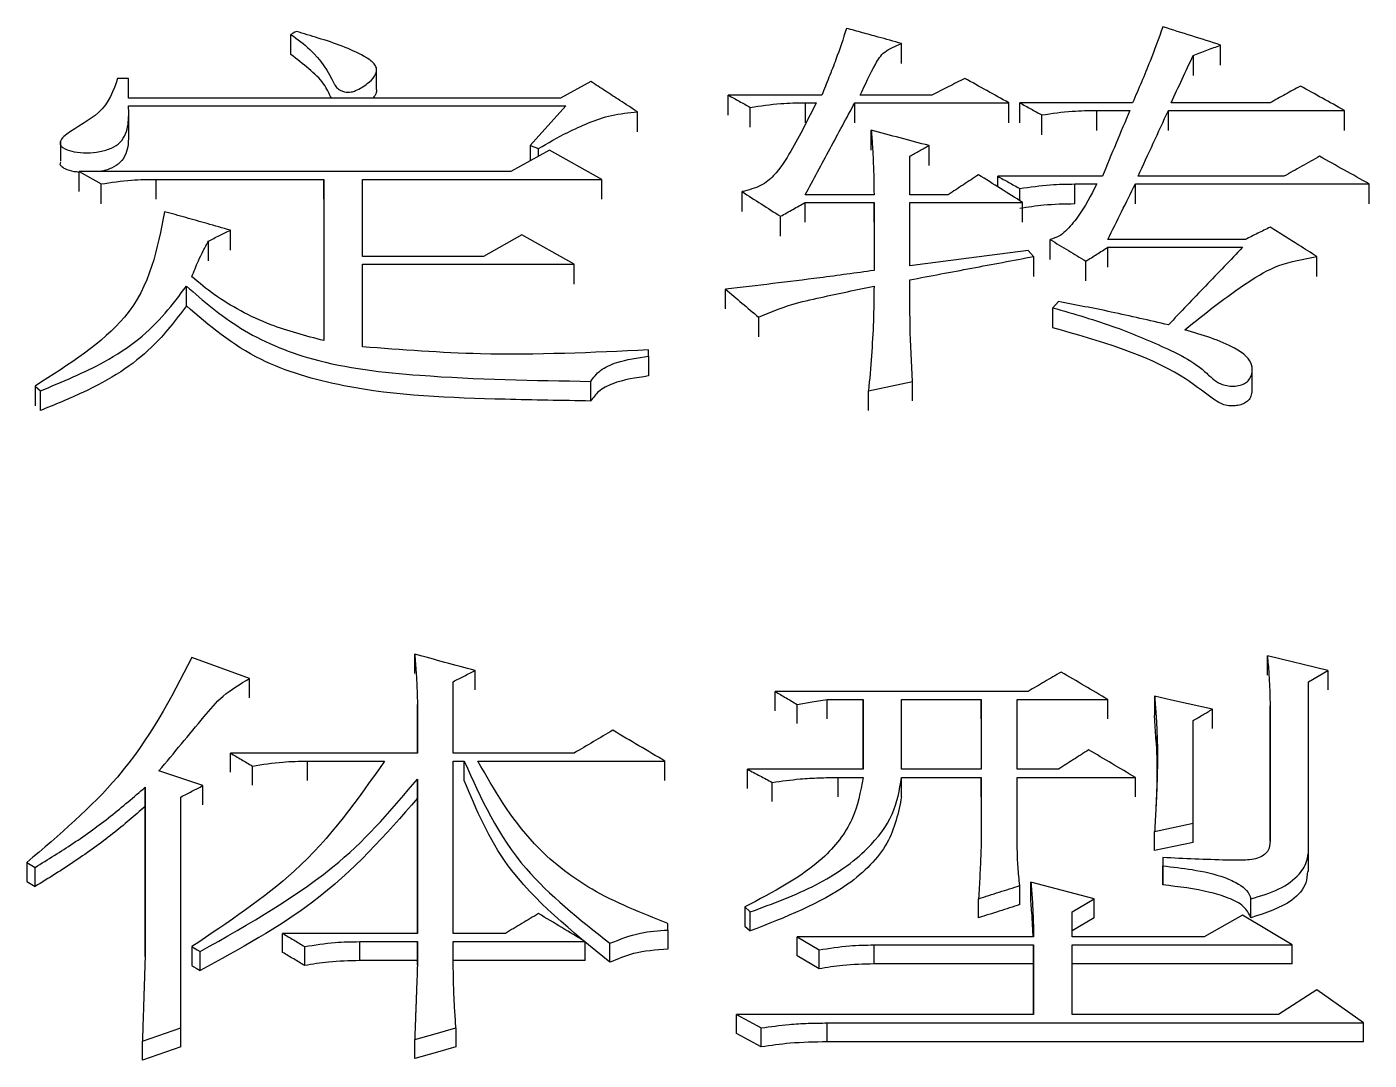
# Model space of a CAD drawing. Header units: millimetres. Extents: x 2016 to 4452, y 736 to 2459.
# Drawn here: x 2589.56 to 2594.84, y 2283.26 to 2287.32 of the extents above; entities that cross this region are included whole.
import ezdxf

# ---------------------------------------------------------------- set-up
doc = ezdxf.new("R2010")
doc.units = ezdxf.units.MM

msp = doc.modelspace()

# ---------------------------------------------------------------- linework, layer by layer
at = {"color": 7, "linetype": 'Continuous', "lineweight": 25}
for p, q in [((2592.997, 2287.178), (2592.997, 2287.2569)), ((2594.2517, 2287.1721), (2594.2517, 2287.2509)), ((2594.1435, 2287.2092), (2594.1435, 2287.1304)), ((2590.9326, 2287.0757), (2590.9326, 2287.1549)), ((2589.9572, 2287.1196), (2589.914, 2287.1196)), ((2589.9572, 2287.0418), (2589.9572, 2287.1196)), ((2591.7746, 2287.1076), (2591.6556, 2287.0417)), ((2591.6556, 2287.0417), (2589.9572, 2287.0418)), ((2592.6832, 2287.0537), (2592.3154, 2287.0537)), ((2592.3154, 2286.9751), (2592.3154, 2287.0537)), ((2592.6183, 2287.0237), (2592.6616, 2287.0237)), ((2592.6183, 2287.0237), (2592.6183, 2286.9452)), ((2592.813, 2287.0237), (2593.4188, 2287.0237)), ((2593.1159, 2287.0537), (2592.8346, 2287.0537)), ((2593.4188, 2286.9452), (2593.4188, 2287.0237)), ((2593.9056, 2287.0237), (2593.4621, 2287.0237)), ((2594.4464, 2287.0237), (2594.057, 2287.0237)), ((2589.9572, 2287.0118), (2591.6772, 2287.0117)), ((2589.9584, 2286.9067), (2589.9584, 2286.9857)), ((2591.6772, 2287.0117), (2591.5366, 2286.8554)), ((2591.9585, 2286.9092), (2591.9585, 2286.9877)), ((2592.402, 2286.9272), (2592.402, 2287.0057)), ((2593.5486, 2286.8972), (2593.5486, 2286.9757)), ((2593.7649, 2286.9937), (2593.8947, 2286.9937)), ((2593.7649, 2286.9152), (2593.7649, 2286.9937)), ((2594.0462, 2286.9937), (2594.7385, 2286.9937)), ((2594.7385, 2286.9152), (2594.7385, 2286.9937)), ((2592.8779, 2286.8372), (2592.8779, 2286.9156)), ((2589.6895, 2286.8742), (2589.6895, 2286.7954)), ((2591.6123, 2286.8373), (2591.4609, 2286.7528)), ((2591.5366, 2286.8554), (2591.569, 2286.8433)), ((2591.5366, 2286.8554), (2591.5366, 2286.7951)), ((2591.569, 2286.8132), (2591.569, 2286.8433)), ((2591.8178, 2286.7226), (2591.6123, 2286.8373)), ((2593.0294, 2286.662), (2593.0294, 2286.8132)), ((2593.1051, 2286.777), (2593.1051, 2286.8554)), ((2589.7625, 2286.7528), (2589.8491, 2286.7045)), ((2591.4609, 2286.7528), (2589.7625, 2286.7528)), ((2589.7625, 2286.6746), (2589.7625, 2286.7528)), ((2589.8491, 2286.6263), (2589.8491, 2286.7045)), ((2590.0654, 2286.7226), (2590.7253, 2286.7226)), ((2590.0654, 2286.644), (2590.0654, 2286.7226)), ((2590.7253, 2286.7226), (2590.7253, 2286.0884)), ((2590.7253, 2286.6444), (2590.7253, 2286.7226)), ((2590.8767, 2286.7226), (2591.8178, 2286.7226)), ((2590.8767, 2286.419), (2590.8767, 2286.7226)), ((2591.8178, 2286.6444), (2591.8178, 2286.7226)), ((2593.7866, 2286.7347), (2593.3755, 2286.7347)), ((2593.3755, 2286.6931), (2593.3755, 2286.7347)), ((2593.6784, 2286.7044), (2593.7649, 2286.7044)), ((2593.6784, 2286.6262), (2593.6784, 2286.7044)), ((2593.9164, 2286.7044), (2594.8359, 2286.7044)), ((2593.9164, 2286.6262), (2593.9164, 2286.7044)), ((2594.5005, 2286.7346), (2593.9272, 2286.7346)), ((2594.8359, 2286.6262), (2594.8359, 2286.7044)), ((2592.3695, 2286.596), (2592.3695, 2286.6742)), ((2592.8887, 2286.662), (2592.6183, 2286.662)), ((2593.1808, 2286.662), (2593.0294, 2286.662)), ((2593.4621, 2286.6386), (2593.4621, 2286.6863)), ((2592.6183, 2286.6317), (2592.8887, 2286.6317)), ((2592.6183, 2286.5537), (2592.6183, 2286.6317)), ((2592.8887, 2286.6317), (2592.8887, 2286.3641)), ((2592.8887, 2286.5537), (2592.8887, 2286.6317)), ((2593.0294, 2286.6317), (2593.4729, 2286.6317)), ((2593.0294, 2286.3824), (2593.0294, 2286.6317)), ((2593.4729, 2286.5536), (2593.4729, 2286.6317)), ((2592.5209, 2286.4991), (2592.521, 2286.5772)), ((2590.3575, 2286.4445), (2590.3575, 2286.5225)), ((2591.5041, 2286.5042), (2591.3527, 2286.419)), ((2591.7097, 2286.3885), (2591.5041, 2286.5042)), ((2590.2709, 2286.402), (2590.271, 2286.4799)), ((2593.5161, 2286.419), (2593.4945, 2286.4433)), ((2593.581, 2286.4077), (2593.581, 2286.486)), ((2594.3491, 2286.4859), (2593.8082, 2286.486)), ((2593.8082, 2286.4555), (2594.3383, 2286.4555)), ((2591.3527, 2286.419), (2590.8767, 2286.419)), ((2590.8767, 2286.3885), (2591.7097, 2286.3885)), ((2590.8767, 2286.0638), (2590.8767, 2286.3885)), ((2591.7097, 2286.3107), (2591.7097, 2286.3885)), ((2593.5161, 2286.419), (2593.5161, 2286.3411)), ((2593.7217, 2286.3228), (2593.7217, 2286.4007)), ((2594.6304, 2286.3411), (2594.6304, 2286.4189)), ((2590.1845, 2286.2249), (2590.1845, 2286.303)), ((2592.3046, 2286.213), (2592.3046, 2286.2907)), ((2593.6135, 2286.2417), (2593.5919, 2286.2172)), ((2592.4342, 2286.1806), (2592.4342, 2286.103)), ((2592.0017, 2286.0268), (2592.0017, 2286.0514)), ((2592.0017, 2286.0268), (2592.0017, 2285.9491)), ((2594.3759, 2285.8927), (2594.3759, 2285.9705)), ((2589.5894, 2285.9097), (2589.5894, 2285.8321)), ((2589.5894, 2285.9097), (2589.6111, 2285.8911)), ((2591.7746, 2285.8509), (2591.7746, 2285.9281)), ((2593.0402, 2285.8508), (2593.0402, 2285.9281)), ((2589.6111, 2285.8139), (2589.6111, 2285.8911)), ((2592.8671, 2285.8138), (2592.8671, 2285.8911)), ((2591.0823, 2284.7785), (2591.0823, 2284.8545)), ((2590.4332, 2284.7594), (2590.2061, 2284.8419)), ((2594.6736, 2284.7911), (2594.4356, 2284.8482)), ((2594.4356, 2284.7721), (2594.4356, 2284.8482)), ((2590.4332, 2284.6834), (2590.4332, 2284.7594)), ((2591.3202, 2284.7151), (2591.3202, 2284.7911)), ((2594.5979, 2284.7466), (2594.6736, 2284.7911)), ((2594.6736, 2284.7911), (2594.6736, 2284.7151)), ((2591.2337, 2284.4661), (2591.2337, 2284.7467)), ((2594.5979, 2284.1064), (2594.5979, 2284.7466)), ((2591.0931, 2284.6576), (2591.0931, 2284.4661)), ((2591.0931, 2284.5817), (2591.0931, 2284.6576)), ((2592.5859, 2284.5817), (2592.5859, 2284.6576)), ((2592.7049, 2284.6767), (2592.8455, 2284.6767)), ((2592.7049, 2284.6008), (2592.7049, 2284.6767)), ((2592.8455, 2284.6767), (2592.8455, 2284.4021)), ((2592.8455, 2284.6008), (2592.8455, 2284.6767)), ((2592.9969, 2284.6767), (2593.3106, 2284.6767)), ((2592.9969, 2284.4021), (2592.9969, 2284.6767)), ((2593.3106, 2284.6767), (2593.3106, 2284.4021)), ((2593.3106, 2284.6008), (2593.3106, 2284.6767)), ((2593.4513, 2284.6767), (2593.8082, 2284.6767)), ((2593.4513, 2284.4021), (2593.4513, 2284.6767)), ((2593.8082, 2284.6008), (2593.8082, 2284.6767)), ((2593.9921, 2284.6894), (2593.9921, 2284.6134)), ((2594.4464, 2284.6512), (2594.4465, 2284.1193)), ((2594.4464, 2284.5753), (2594.4464, 2284.6512)), ((2592.8455, 2284.4021), (2592.8455, 2284.6007)), ((2593.9979, 2284.5091), (2593.9921, 2284.6134)), ((2594.2193, 2284.5626), (2594.2193, 2284.6385)), ((2591.0931, 2284.4661), (2591.0931, 2284.5816)), ((2594.4464, 2284.1193), (2594.4464, 2284.5752)), ((2591.0931, 2284.4661), (2590.3575, 2284.4661)), ((2590.6604, 2284.4341), (2590.9632, 2284.4341)), ((2590.6604, 2284.3585), (2590.6604, 2284.4341)), ((2591.7097, 2284.4661), (2591.2337, 2284.4661)), ((2591.2337, 2284.4341), (2591.277, 2284.4341)), ((2591.2337, 2283.7568), (2591.2337, 2284.4341)), ((2591.277, 2284.3585), (2591.277, 2284.4341)), ((2591.3311, 2284.4341), (2592.0666, 2284.4341)), ((2592.0666, 2284.3585), (2592.0666, 2284.4341)), ((2590.2493, 2284.338), (2590.0763, 2284.3957)), ((2590.444, 2284.3393), (2590.444, 2284.4149)), ((2592.8455, 2284.4021), (2592.3912, 2284.4021)), ((2592.3912, 2284.3265), (2592.3912, 2284.4021)), ((2593.3106, 2284.4021), (2592.9969, 2284.4021)), ((2593.6135, 2284.4021), (2593.4513, 2284.4021)), ((2590.0222, 2284.3316), (2590.0222, 2283.6658)), ((2590.0222, 2284.2561), (2590.0222, 2284.3316)), ((2590.2493, 2284.2625), (2590.2493, 2284.338)), ((2591.0931, 2284.3637), (2591.0931, 2283.7568)), ((2591.0931, 2284.2882), (2591.0931, 2284.3637)), ((2592.4885, 2284.2753), (2592.4885, 2284.3508)), ((2592.7481, 2284.3701), (2592.8455, 2284.3701)), ((2592.7481, 2284.2945), (2592.7481, 2284.3701)), ((2592.9969, 2284.3701), (2593.3106, 2284.3701)), ((2592.9969, 2284.2945), (2592.9969, 2284.3701)), ((2593.3106, 2284.3701), (2593.3106, 2284.158)), ((2593.3106, 2284.2945), (2593.3106, 2284.3701)), ((2593.4513, 2284.37), (2593.9164, 2284.37)), ((2593.4513, 2284.158), (2593.4513, 2284.37)), ((2593.9164, 2284.2945), (2593.9164, 2284.37)), ((2590.1628, 2283.3849), (2590.1628, 2284.2931)), ((2591.0931, 2283.7568), (2591.0931, 2284.2881)), ((2590.0222, 2283.6657), (2590.0222, 2284.2561)), ((2593.9921, 2284.158), (2594.1436, 2284.1902)), ((2594.1436, 2284.1148), (2594.1436, 2284.1902)), ((2593.9921, 2284.0827), (2593.9921, 2284.158)), ((2594.1436, 2284.1148), (2593.9921, 2284.0827)), ((2594.5973, 2284), (2594.5973, 2284.0752)), ((2589.557, 2284.0355), (2589.5895, 2284.0161)), ((2589.557, 2284.0355), (2589.557, 2283.9603)), ((2589.5895, 2283.941), (2589.5895, 2284.0161)), ((2594.0246, 2284.0548), (2594.0246, 2284.0225)), ((2594.0246, 2284.0548), (2594.0246, 2283.9796)), ((2594.0246, 2283.9474), (2594.0246, 2284.0225)), ((2589.557, 2283.9603), (2589.5895, 2283.941)), ((2593.7541, 2283.8931), (2593.5053, 2283.9578)), ((2593.5053, 2283.8828), (2593.5053, 2283.9578)), ((2593.4621, 2283.8699), (2593.4621, 2283.9449)), ((2592.3803, 2283.8607), (2592.402, 2283.8412)), ((2592.3803, 2283.8607), (2592.3803, 2283.7858)), ((2593.2998, 2283.8181), (2593.2998, 2283.8931)), ((2593.6676, 2283.8412), (2593.7541, 2283.8931)), ((2593.7541, 2283.8181), (2593.7541, 2283.8931)), ((2594.3707, 2283.8181), (2594.3707, 2283.8931)), ((2593.6676, 2283.7438), (2593.6676, 2283.8412)), ((2593.7541, 2283.8181), (2593.6676, 2283.7663)), ((2594.3383, 2283.8282), (2594.1868, 2283.7438)), ((2594.533, 2283.7113), (2594.3383, 2283.8282)), ((2591.0931, 2283.7568), (2590.563, 2283.7568)), ((2590.563, 2283.6821), (2590.563, 2283.7568)), ((2591.4392, 2283.7568), (2591.2337, 2283.7568)), ((2592.0775, 2283.7698), (2592.0775, 2283.7958)), ((2592.0775, 2283.7698), (2592.0775, 2283.695)), ((2590.206, 2283.7049), (2590.206, 2283.6302)), ((2590.6496, 2283.6301), (2590.6496, 2283.7048)), ((2590.8659, 2283.7243), (2591.0931, 2283.7243)), ((2590.8659, 2283.6496), (2590.8659, 2283.7243)), ((2591.0931, 2283.7243), (2591.0931, 2283.6332)), ((2591.0931, 2283.6496), (2591.0931, 2283.7243)), ((2591.2337, 2283.7243), (2591.7529, 2283.7243)), ((2591.2337, 2283.6527), (2591.2337, 2283.7243)), ((2591.7529, 2283.6496), (2591.7529, 2283.7243)), ((2591.8503, 2283.6431), (2591.8503, 2283.7178)), ((2592.5859, 2283.7438), (2592.6724, 2283.6918)), ((2593.5162, 2283.7438), (2592.5859, 2283.7438)), ((2592.8888, 2283.7113), (2593.5162, 2283.7113)), ((2592.8888, 2283.6366), (2592.8888, 2283.7113)), ((2593.5162, 2283.7113), (2593.5162, 2283.4372)), ((2593.5162, 2283.6366), (2593.5162, 2283.7113)), ((2594.1868, 2283.7438), (2593.6676, 2283.7438)), ((2593.6676, 2283.7113), (2594.533, 2283.7113)), ((2593.6676, 2283.4372), (2593.6676, 2283.7113)), ((2594.533, 2283.6365), (2594.533, 2283.7113)), ((2590.2384, 2283.6106), (2590.2384, 2283.6853)), ((2591.0931, 2283.6496), (2590.8659, 2283.6496)), ((2591.0931, 2283.6331), (2591.0931, 2283.6496)), ((2591.7529, 2283.6496), (2591.2337, 2283.6496)), ((2592.6724, 2283.6171), (2592.5859, 2283.669)), ((2592.6724, 2283.6171), (2592.6724, 2283.6918)), ((2593.5162, 2283.6366), (2592.8888, 2283.6366)), ((2593.5162, 2283.4372), (2593.5162, 2283.6366)), ((2594.533, 2283.6365), (2593.6676, 2283.6366)), ((2594.6304, 2283.5353), (2594.4789, 2283.4372)), ((2594.8142, 2283.4045), (2594.6304, 2283.5353)), ((2592.3479, 2283.4372), (2592.4453, 2283.3848)), ((2593.5162, 2283.4372), (2592.3479, 2283.4372)), ((2594.4789, 2283.4372), (2593.6676, 2283.4372)), ((2590.0114, 2283.3324), (2590.1628, 2283.3849)), ((2590.1628, 2283.3106), (2590.1628, 2283.3849)), ((2591.2445, 2283.3848), (2591.2445, 2283.3105)), ((2592.4453, 2283.3105), (2592.4453, 2283.3848)), ((2592.7049, 2283.3302), (2592.7049, 2283.4045)), ((2592.7049, 2283.4045), (2594.8142, 2283.4045)), ((2594.8142, 2283.3301), (2594.8142, 2283.4045)), ((2590.0114, 2283.2582), (2590.0114, 2283.3324)), ((2591.0823, 2283.2647), (2591.0823, 2283.339)), ((2592.4453, 2283.3105), (2592.3479, 2283.3629)), ((2594.8142, 2283.3301), (2592.7049, 2283.3302)), ((2590.1628, 2283.3106), (2590.0114, 2283.2582))]:
    msp.add_line(p, q, dxfattribs=at)
at = {"color": 7, "linetype": 'Continuous', "lineweight": 25, "flags": 128}
for points in [[(2590.6171, 2287.3046), (2590.6106, 2287.301), (2590.6041, 2287.2975), (2590.5955, 2287.2927)], [(2590.5955, 2287.2133), (2590.5955, 2287.2411), (2590.5955, 2287.2669), (2590.5955, 2287.2927)], [(2592.813, 2286.9452), (2592.813, 2286.9647), (2592.813, 2286.9847), (2592.813, 2287.0237)], [(2593.4621, 2286.9452), (2593.4621, 2286.9646), (2593.4621, 2286.9846), (2593.4621, 2287.0237)], [(2594.0462, 2286.9152), (2594.0462, 2286.9347), (2594.0462, 2286.9546), (2594.0462, 2286.9937)], [(2593.4945, 2286.4433), (2593.2619, 2286.4129), (2593.0294, 2286.3824)], [(2593.8082, 2286.3776), (2593.8082, 2286.397), (2593.8082, 2286.4168), (2593.8082, 2286.4555)], [(2593.5919, 2286.1396), (2593.5919, 2286.1587), (2593.5919, 2286.1782), (2593.5919, 2286.1977), (2593.5919, 2286.2172)], [(2592.8671, 2285.8911), (2592.9536, 2285.9096), (2593.0402, 2285.9281)], [(2593.4945, 2284.7085), (2592.9969, 2284.7085), (2592.4993, 2284.7085)], [(2592.4993, 2284.6326), (2592.4993, 2284.6515), (2592.4993, 2284.6705), (2592.4993, 2284.7085)], [(2592.5859, 2284.6576), (2592.6454, 2284.6671), (2592.7049, 2284.6767)], [(2594.2193, 2284.6385), (2594.1247, 2284.6597), (2594.0584, 2284.6745), (2593.9921, 2284.6894)], [(2590.3575, 2284.3905), (2590.3575, 2284.4094), (2590.3575, 2284.4283), (2590.3575, 2284.4661)], [(2592.402, 2283.7663), (2592.402, 2283.7941), (2592.402, 2283.8177), (2592.402, 2283.8412)], [(2592.3803, 2283.7858), (2592.3912, 2283.7761), (2592.402, 2283.7663)], [(2590.206, 2283.7049), (2590.2142, 2283.6999), (2590.2263, 2283.6926), (2590.2384, 2283.6853)], [(2592.5859, 2283.669), (2592.5859, 2283.6877), (2592.5859, 2283.7064), (2592.5859, 2283.7438)], [(2590.206, 2283.6301), (2590.2142, 2283.6252), (2590.2225, 2283.6203), (2590.2384, 2283.6106)], [(2592.3479, 2283.3629), (2592.3479, 2283.3814), (2592.3479, 2283.4), (2592.3479, 2283.4372)], [(2591.0823, 2283.339), (2591.1634, 2283.3619), (2591.2445, 2283.3848)], [(2591.2445, 2283.3105), (2591.1634, 2283.2876), (2591.0823, 2283.2647)]]:
    msp.add_lwpolyline(points, dxfattribs=at)
at = {"color": 7, "linetype": 'Continuous', "lineweight": 25}
for points, knots in [([(2590.5955, 2287.2927), (2590.6214, 2287.2735), (2590.6985, 2287.2164), (2590.7453, 2287.1413), (2590.7734, 2287.0837), (2590.7889, 2287.0728), (2590.8051, 2287.0667), (2590.8196, 2287.0646), (2590.835, 2287.066), (2590.8635, 2287.0761), (2590.8949, 2287.0973), (2590.9241, 2287.1236), (2590.9338, 2287.1471), (2590.9317, 2287.1657), (2590.916, 2287.1863), (2590.8467, 2287.2308), (2590.7387, 2287.2679), (2590.6457, 2287.296), (2590.6171, 2287.3046)], [0, 0, 0, 0, 0.115812, 0.344661, 0.368828, 0.393191, 0.409898, 0.422378, 0.434924, 0.453159, 0.514674, 0.56658, 0.599651, 0.625811, 0.651928, 0.703899, 0.908913, 1, 1, 1, 1]), ([(2592.7806, 2287.3165), (2592.7671, 2287.2756), (2592.7459, 2287.2113), (2592.7118, 2287.1238), (2592.6927, 2287.0771), (2592.6832, 2287.0537)], [0, 0, 0, 0, 0.465077, 0.732515, 1, 1, 1, 1]), ([(2592.9969, 2287.2569), (2592.9663, 2287.2654), (2592.9149, 2287.2795), (2592.8427, 2287.2994), (2592.8013, 2287.3108), (2592.7806, 2287.3165)], [0, 0, 0, 0, 0.425233, 0.712616, 1, 1, 1, 1]), ([(2594.0245, 2287.3224), (2594.0082, 2287.2773), (2593.982, 2287.2048), (2593.9407, 2287.1054), (2593.9173, 2287.051), (2593.9056, 2287.0237)], [0, 0, 0, 0, 0.452168, 0.726066, 1, 1, 1, 1]), ([(2594.2517, 2287.2509), (2594.2139, 2287.2629), (2594.1381, 2287.2867), (2594.0624, 2287.3105), (2594.0245, 2287.3224)], [0, 0, 0, 0, 0.499999, 1, 1, 1, 1]), ([(2592.8346, 2287.0537), (2592.8534, 2287.0948), (2592.8796, 2287.1521), (2592.9245, 2287.2272), (2592.9726, 2287.2469), (2592.9969, 2287.2569)], [0, 0, 0, 0, 0.554938, 0.774738, 1, 1, 1, 1]), ([(2594.1435, 2287.2092), (2594.1616, 2287.2162), (2594.1976, 2287.2301), (2594.2337, 2287.244), (2594.2517, 2287.2509)], [0, 0, 0, 0, 0.499998, 1, 1, 1, 1]), ([(2590.7546, 2287.0417), (2590.7457, 2287.0609), (2590.7265, 2287.1024), (2590.6668, 2287.1587), (2590.6194, 2287.195), (2590.5955, 2287.2133)], [0, 0, 0, 0, 0.2983398, 0.6458944, 1, 1, 1, 1]), ([(2594.057, 2287.0237), (2594.0714, 2287.0547), (2594.1003, 2287.1166), (2594.1291, 2287.1783), (2594.1435, 2287.2092)], [0, 0, 0, 0, 0.499999, 1, 1, 1, 1]), ([(2589.914, 2287.1196), (2589.8975, 2287.0718), (2589.8678, 2286.9852), (2589.7432, 2286.9249), (2589.6918, 2286.8824), (2589.6848, 2286.8633), (2589.6944, 2286.8499), (2589.7127, 2286.8392), (2589.7458, 2286.8292), (2589.7936, 2286.8255), (2589.8444, 2286.8307), (2589.8912, 2286.8437), (2589.9413, 2286.8781), (2589.9587, 2286.939), (2589.9577, 2286.9875), (2589.9572, 2287.0118)], [0, 0, 0, 0, 0.230315, 0.416653, 0.453363, 0.487574, 0.504133, 0.522235, 0.561764, 0.612067, 0.663426, 0.714082, 0.762172, 0.881162, 1, 1, 1, 1]), ([(2590.9318, 2287.0753), (2590.9318, 2287.0705), (2590.9317, 2287.0587), (2590.9229, 2287.0481), (2590.9177, 2287.0417)], [0, 0, 0, 0, 0.402467, 1, 1, 1, 1]), ([(2591.9585, 2286.9877), (2591.9354, 2287.0028), (2591.8932, 2287.0303), (2591.8319, 2287.0703), (2591.7937, 2287.0952), (2591.7746, 2287.1076)], [0, 0, 0, 0, 0.375947, 0.687973, 1, 1, 1, 1]), ([(2593.2457, 2287.1196), (2593.2241, 2287.1086), (2593.1808, 2287.0867), (2593.1375, 2287.0647), (2593.1159, 2287.0537)], [0, 0, 0, 0, 0.4999982, 1, 1, 1, 1]), ([(2593.4188, 2287.0237), (2593.3899, 2287.0397), (2593.3322, 2287.0717), (2593.2746, 2287.1036), (2593.2457, 2287.1196)], [0, 0, 0, 0, 0.5, 1, 1, 1, 1]), ([(2594.5654, 2287.0896), (2594.5456, 2287.0786), (2594.5059, 2287.0567), (2594.4663, 2287.0347), (2594.4464, 2287.0237)], [0, 0, 0, 0, 0.499998, 1, 1, 1, 1]), ([(2594.7385, 2286.9937), (2594.7096, 2287.0097), (2594.652, 2287.0417), (2594.5943, 2287.0737), (2594.5654, 2287.0896)], [0, 0, 0, 0, 0.5, 1, 1, 1, 1]), ([(2592.3154, 2287.0537), (2592.3298, 2287.0457), (2592.3587, 2287.0297), (2592.3875, 2287.0137), (2592.402, 2287.0057)], [0, 0, 0, 0, 0.5, 1, 1, 1, 1]), ([(2592.6616, 2287.0237), (2592.6296, 2286.96), (2592.5809, 2286.8629), (2592.5128, 2286.7524), (2592.447, 2286.6941), (2592.3956, 2286.6809), (2592.3695, 2286.6742)], [0, 0, 0, 0, 0.493627, 0.751972, 0.874128, 1, 1, 1, 1]), ([(2592.402, 2287.0057), (2592.4417, 2287.0117), (2592.5129, 2287.0224), (2592.586, 2287.0233), (2592.6183, 2287.0237)], [0, 0, 0, 0, 0.558835, 1, 1, 1, 1]), ([(2592.6183, 2286.662), (2592.6508, 2286.7225), (2592.7157, 2286.8436), (2592.7806, 2286.9637), (2592.813, 2287.0237)], [0, 0, 0, 0, 0.5, 1, 1, 1, 1]), ([(2593.4621, 2287.0237), (2593.4765, 2287.0157), (2593.5053, 2286.9997), (2593.5342, 2286.9837), (2593.5486, 2286.9757)], [0, 0, 0, 0, 0.5, 1, 1, 1, 1]), ([(2591.569, 2286.8433), (2591.6066, 2286.8654), (2591.6687, 2286.9018), (2591.7653, 2286.9451), (2591.8549, 2286.9781), (2591.9238, 2286.9845), (2591.9584, 2286.9877)], [0, 0, 0, 0, 0.3348362, 0.5537451, 0.7753729, 1, 1, 1, 1]), ([(2593.5486, 2286.9757), (2593.5883, 2286.9817), (2593.6595, 2286.9924), (2593.7327, 2286.9933), (2593.7649, 2286.9937)], [0, 0, 0, 0, 0.558835, 1, 1, 1, 1]), ([(2593.8947, 2286.9937), (2593.8767, 2286.9506), (2593.8407, 2286.8645), (2593.8046, 2286.7779), (2593.7866, 2286.7347)], [0, 0, 0, 0, 0.5, 1, 1, 1, 1]), ([(2593.9272, 2286.7346), (2593.947, 2286.7779), (2593.9867, 2286.8645), (2594.0264, 2286.9506), (2594.0462, 2286.9937)], [0, 0, 0, 0, 0.5, 1, 1, 1, 1]), ([(2592.8779, 2286.9156), (2592.8795, 2286.8941), (2592.8827, 2286.8512), (2592.8871, 2286.7668), (2592.8881, 2286.7036), (2592.8887, 2286.662)], [0, 0, 0, 0, 0.254777, 0.5095604, 1, 1, 1, 1]), ([(2593.1051, 2286.8554), (2593.0672, 2286.8654), (2592.9915, 2286.8855), (2592.9158, 2286.9056), (2592.8779, 2286.9156)], [0, 0, 0, 0, 0.499999, 1, 1, 1, 1]), ([(2589.9564, 2286.9062), (2589.9565, 2286.8908), (2589.9569, 2286.8511), (2589.9413, 2286.7989), (2589.8911, 2286.7654), (2589.8593, 2286.7547), (2589.8409, 2286.753), (2589.8393, 2286.7528)], [0, 0, 0, 0, 0.25392, 0.65271, 0.81396, 0.983894, 1, 1, 1, 1]), ([(2593.0294, 2286.8132), (2593.042, 2286.8202), (2593.0672, 2286.8343), (2593.0925, 2286.8483), (2593.1051, 2286.8554)], [0, 0, 0, 0, 0.5000006, 1, 1, 1, 1]), ([(2594.6411, 2286.8132), (2594.6177, 2286.8001), (2594.5708, 2286.7739), (2594.524, 2286.7477), (2594.5005, 2286.7346)], [0, 0, 0, 0, 0.499999, 1, 1, 1, 1]), ([(2594.8359, 2286.7044), (2594.8034, 2286.7225), (2594.7385, 2286.7588), (2594.6736, 2286.795), (2594.6411, 2286.8132)], [0, 0, 0, 0, 0.5, 1, 1, 1, 1]), ([(2589.7625, 2286.7509), (2589.756, 2286.7513), (2589.7362, 2286.7524), (2589.7126, 2286.7606), (2589.6947, 2286.7711), (2589.6863, 2286.7812), (2589.6894, 2286.7881), (2589.691, 2286.7917)], [0, 0, 0, 0, 0.176499, 0.533205, 0.696493, 0.845795, 1, 1, 1, 1]), ([(2589.8491, 2286.7045), (2589.8888, 2286.7105), (2589.96, 2286.7212), (2590.0331, 2286.7222), (2590.0654, 2286.7226)], [0, 0, 0, 0, 0.5588348, 1, 1, 1, 1]), ([(2593.2998, 2286.7407), (2593.28, 2286.7276), (2593.2403, 2286.7014), (2593.2006, 2286.6752), (2593.1808, 2286.662)], [0, 0, 0, 0, 0.499998, 1, 1, 1, 1]), ([(2593.4729, 2286.6317), (2593.444, 2286.6499), (2593.3863, 2286.6863), (2593.3286, 2286.7226), (2593.2998, 2286.7407)], [0, 0, 0, 0, 0.5, 1, 1, 1, 1]), ([(2593.3755, 2286.7347), (2593.3899, 2286.7266), (2593.4188, 2286.7105), (2593.4476, 2286.6943), (2593.4621, 2286.6863)], [0, 0, 0, 0, 0.5, 1, 1, 1, 1]), ([(2593.4621, 2286.6863), (2593.5018, 2286.6923), (2593.573, 2286.703), (2593.6461, 2286.704), (2593.6784, 2286.7044)], [0, 0, 0, 0, 0.558835, 1, 1, 1, 1]), ([(2593.7649, 2286.7044), (2593.7421, 2286.66), (2593.7091, 2286.5958), (2593.6534, 2286.5289), (2593.6179, 2286.4976), (2593.5934, 2286.4899), (2593.581, 2286.486)], [0, 0, 0, 0, 0.554179, 0.800397, 0.899211, 1, 1, 1, 1]), ([(2593.8082, 2286.486), (2593.8262, 2286.5224), (2593.8623, 2286.5954), (2593.8984, 2286.6681), (2593.9164, 2286.7044)], [0, 0, 0, 0, 0.5000003, 1, 1, 1, 1]), ([(2592.3695, 2286.6742), (2592.3947, 2286.658), (2592.4452, 2286.6257), (2592.4957, 2286.5933), (2592.521, 2286.5772)], [0, 0, 0, 0, 0.5, 1, 1, 1, 1]), ([(2592.521, 2286.5772), (2592.5372, 2286.5863), (2592.5696, 2286.6045), (2592.6021, 2286.6227), (2592.6183, 2286.6317)], [0, 0, 0, 0, 0.500002, 1, 1, 1, 1]), ([(2593.6784, 2286.6258), (2593.6373, 2286.6251), (2593.5641, 2286.6238), (2593.4932, 2286.6126), (2593.4621, 2286.6077)], [0, 0, 0, 0, 0.561085, 1, 1, 1, 1]), ([(2590.0978, 2286.5954), (2590.0708, 2286.4495), (2590.0217, 2286.1853), (2589.7232, 2285.9949), (2589.5894, 2285.9097)], [0, 0, 0, 0, 0.5518947, 1, 1, 1, 1]), ([(2590.3575, 2286.5225), (2590.3268, 2286.5311), (2590.2682, 2286.5476), (2590.1817, 2286.5719), (2590.1258, 2286.5876), (2590.0978, 2286.5954)], [0, 0, 0, 0, 0.354383, 0.677192, 1, 1, 1, 1]), ([(2590.271, 2286.4799), (2590.2854, 2286.487), (2590.3142, 2286.5012), (2590.3431, 2286.5154), (2590.3575, 2286.5225)], [0, 0, 0, 0, 0.499998, 1, 1, 1, 1]), ([(2594.4464, 2286.5346), (2594.4302, 2286.5265), (2594.3978, 2286.5103), (2594.3653, 2286.4941), (2594.3491, 2286.4859)], [0, 0, 0, 0, 0.5, 1, 1, 1, 1]), ([(2594.6304, 2286.4189), (2594.6067, 2286.4338), (2594.5642, 2286.4606), (2594.5029, 2286.4991), (2594.4653, 2286.5228), (2594.4464, 2286.5346)], [0, 0, 0, 0, 0.386049, 0.693024, 1, 1, 1, 1]), ([(2590.206, 2286.3397), (2590.2141, 2286.3607), (2590.2272, 2286.3949), (2590.2507, 2286.4413), (2590.2642, 2286.4671), (2590.271, 2286.4799)], [0, 0, 0, 0, 0.443144, 0.721519, 1, 1, 1, 1]), ([(2593.581, 2286.486), (2593.5931, 2286.4787), (2593.6172, 2286.4641), (2593.6641, 2286.4356), (2593.6989, 2286.4145), (2593.7217, 2286.4007)], [0, 0, 0, 0, 0.257094, 0.514188, 1, 1, 1, 1]), ([(2593.7217, 2286.4007), (2593.7361, 2286.4098), (2593.7649, 2286.4281), (2593.7938, 2286.4464), (2593.8082, 2286.4555)], [0, 0, 0, 0, 0.500001, 1, 1, 1, 1]), ([(2594.3383, 2286.4555), (2594.2896, 2286.4047), (2594.1922, 2286.3031), (2594.0949, 2286.2009), (2594.0462, 2286.1498)], [0, 0, 0, 0, 0.5, 1, 1, 1, 1]), ([(2593.0294, 2286.3274), (2593.1105, 2286.3427), (2593.2728, 2286.3732), (2593.435, 2286.4037), (2593.5161, 2286.419)], [0, 0, 0, 0, 0.5, 1, 1, 1, 1]), ([(2594.1111, 2286.1313), (2594.1912, 2286.1956), (2594.3031, 2286.2854), (2594.4755, 2286.3907), (2594.5783, 2286.4094), (2594.6303, 2286.4189)], [0, 0, 0, 0, 0.5534418, 0.7739919, 1, 1, 1, 1]), ([(2590.7253, 2286.0884), (2590.6537, 2286.107), (2590.5366, 2286.1374), (2590.3967, 2286.2039), (2590.2916, 2286.2671), (2590.2344, 2286.3156), (2590.206, 2286.3397)], [0, 0, 0, 0, 0.3463703, 0.567178, 0.7849776, 1, 1, 1, 1]), ([(2592.8887, 2286.3641), (2592.8176, 2286.3543), (2592.6851, 2286.3362), (2592.4902, 2286.3121), (2592.3665, 2286.2979), (2592.3046, 2286.2907)], [0, 0, 0, 0, 0.366425, 0.683185, 1, 1, 1, 1]), ([(2589.6111, 2285.8911), (2589.6974, 2285.9267), (2589.8386, 2285.985), (2590.0001, 2286.0915), (2590.1043, 2286.1942), (2590.1578, 2286.2669), (2590.1844, 2286.303)], [0, 0, 0, 0, 0.347372, 0.56793, 0.785018, 1, 1, 1, 1]), ([(2590.1845, 2286.303), (2590.2505, 2286.2452), (2590.3833, 2286.129), (2590.6986, 2285.9921), (2591.1825, 2285.9377), (2591.5507, 2285.9318), (2591.7746, 2285.9281)], [0, 0, 0, 0, 0.1896226, 0.3813011, 0.6238123, 1, 1, 1, 1]), ([(2592.3046, 2286.2907), (2592.3262, 2286.2724), (2592.3694, 2286.2357), (2592.4126, 2286.199), (2592.4342, 2286.1806)], [0, 0, 0, 0, 0.5, 1, 1, 1, 1]), ([(2592.4342, 2286.1806), (2592.477, 2286.1983), (2592.5542, 2286.2302), (2592.7108, 2286.2653), (2592.8192, 2286.2882), (2592.8887, 2286.3029)], [0, 0, 0, 0, 0.308167, 0.555958, 1, 1, 1, 1]), ([(2592.8887, 2286.3029), (2592.8883, 2286.2568), (2592.8873, 2286.1654), (2592.8789, 2286.028), (2592.8711, 2285.9367), (2592.8671, 2285.8911)], [0, 0, 0, 0, 0.337206, 0.668546, 1, 1, 1, 1]), ([(2593.0402, 2285.9281), (2593.0362, 2286.0011), (2593.0321, 2286.076), (2593.0306, 2286.1524), (2593.0305, 2286.1581), (2593.0304, 2286.1637), (2593.0303, 2286.1694), (2593.0302, 2286.1751), (2593.0302, 2286.1807), (2593.0301, 2286.1864), (2593.03, 2286.192), (2593.0299, 2286.1995), (2593.0299, 2286.2071), (2593.0298, 2286.2146), (2593.0297, 2286.2203), (2593.0297, 2286.2259), (2593.0297, 2286.2315), (2593.0296, 2286.2372), (2593.0296, 2286.2428), (2593.0296, 2286.2485), (2593.0295, 2286.256), (2593.0295, 2286.2635), (2593.0295, 2286.271), (2593.0295, 2286.2767), (2593.0294, 2286.2823), (2593.0294, 2286.288), (2593.0294, 2286.2936), (2593.0294, 2286.2992), (2593.0294, 2286.3049), (2593.0294, 2286.3105), (2593.0294, 2286.318), (2593.0294, 2286.3236), (2593.0294, 2286.3274)], [0, 0, 0, 0, 0.54643, 0.560604, 0.574777, 0.588951, 0.603124, 0.617298, 0.631471, 0.645645, 0.659818, 0.673992, 0.702339, 0.716512, 0.730686, 0.744859, 0.759033, 0.773206, 0.78738, 0.801553, 0.815726, 0.844073, 0.858247, 0.87242, 0.886594, 0.900767, 0.914941, 0.929114, 0.943288, 0.957461, 0.971635, 1, 1, 1, 1]), ([(2594.0462, 2286.1498), (2594.009, 2286.1585), (2593.9345, 2286.176), (2593.791, 2286.2081), (2593.6832, 2286.2285), (2593.6135, 2286.2417)], [0, 0, 0, 0, 0.260983, 0.521979, 1, 1, 1, 1]), ([(2590.1844, 2286.2249), (2590.1423, 2286.1691), (2590.0724, 2286.0766), (2589.9299, 2285.9626), (2589.7785, 2285.8819), (2589.6671, 2285.8364), (2589.6111, 2285.8135)], [0, 0, 0, 0, 0.332711, 0.551426, 0.774321, 1, 1, 1, 1]), ([(2591.7746, 2285.8505), (2591.6624, 2285.8526), (2591.3375, 2285.8587), (2590.8864, 2285.8746), (2590.4347, 2286.0086), (2590.2735, 2286.148), (2590.1845, 2286.2249)], [0, 0, 0, 0, 0.188584, 0.546058, 0.749485, 1, 1, 1, 1]), ([(2593.5919, 2286.2172), (2593.6758, 2286.1931), (2593.8337, 2286.1476), (2594.0144, 2286.07), (2594.1329, 2286.012), (2594.1875, 2285.9694), (2594.2174, 2285.9396), (2594.2462, 2285.9196), (2594.2758, 2285.9101), (2594.3029, 2285.9083), (2594.329, 2285.9121), (2594.3502, 2285.9211), (2594.3665, 2285.9362), (2594.3771, 2285.9603), (2594.3768, 2285.9927), (2594.3542, 2286.0294), (2594.2701, 2286.0832), (2594.1802, 2286.1104), (2594.1111, 2286.1313)], [0, 0, 0, 0, 0.197358, 0.371625, 0.468384, 0.517135, 0.556849, 0.588366, 0.607485, 0.626642, 0.645535, 0.663735, 0.679959, 0.706516, 0.74747, 0.788159, 0.837188, 1, 1, 1, 1]), ([(2594.3742, 2285.8924), (2594.3739, 2285.8847), (2594.3733, 2285.8711), (2594.3621, 2285.8537), (2594.3464, 2285.8414), (2594.3259, 2285.834), (2594.3021, 2285.8309), (2594.2767, 2285.8324), (2594.2479, 2285.8411), (2594.1899, 2285.8822), (2594.0181, 2286.0175), (2593.7753, 2286.0868), (2593.5919, 2286.1392)], [0, 0, 0, 0, 0.036286, 0.063911, 0.086825, 0.10978, 0.132692, 0.158074, 0.184397, 0.225607, 0.415046, 1, 1, 1, 1]), ([(2592.0017, 2286.0514), (2591.7812, 2286.0412), (2591.4052, 2286.0237), (2591.0313, 2286.052), (2590.8767, 2286.0638)], [0, 0, 0, 0, 0.586461, 1, 1, 1, 1]), ([(2591.7746, 2285.9281), (2591.7857, 2285.9432), (2591.8084, 2285.9738), (2591.8894, 2286.0111), (2591.9588, 2286.0208), (2592.0017, 2286.0268)], [0, 0, 0, 0, 0.268929, 0.548046, 1, 1, 1, 1]), ([(2592.0017, 2285.9491), (2591.9527, 2285.942), (2591.8796, 2285.9315), (2591.8032, 2285.8909), (2591.7839, 2285.8636), (2591.7746, 2285.8505)], [0, 0, 0, 0, 0.513331, 0.76592, 1, 1, 1, 1]), ([(2591.0823, 2284.8545), (2591.0843, 2284.8308), (2591.0882, 2284.7862), (2591.0914, 2284.7205), (2591.0925, 2284.6786), (2591.0931, 2284.6576)], [0, 0, 0, 0, 0.362394, 0.681159, 1, 1, 1, 1]), ([(2591.3202, 2284.7911), (2591.2806, 2284.8017), (2591.2013, 2284.8228), (2591.1219, 2284.844), (2591.0823, 2284.8545)], [0, 0, 0, 0, 0.5, 1, 1, 1, 1]), ([(2590.2061, 2284.8419), (2590.1226, 2284.6805), (2589.9723, 2284.39), (2589.6848, 2284.1446), (2589.557, 2284.0355)], [0, 0, 0, 0, 0.555605, 1, 1, 1, 1]), ([(2594.4356, 2284.8482), (2594.4377, 2284.8253), (2594.4417, 2284.7811), (2594.4449, 2284.7154), (2594.4459, 2284.6726), (2594.4464, 2284.6512)], [0, 0, 0, 0, 0.349385, 0.674644, 1, 1, 1, 1]), ([(2590.0763, 2284.3957), (2590.1355, 2284.4666), (2590.218, 2284.5654), (2590.3233, 2284.6941), (2590.3964, 2284.7376), (2590.4332, 2284.7594)], [0, 0, 0, 0, 0.5576511, 0.7774769, 1, 1, 1, 1]), ([(2591.2337, 2284.7467), (2591.2481, 2284.7541), (2591.277, 2284.7689), (2591.3058, 2284.7837), (2591.3202, 2284.7911)], [0, 0, 0, 0, 0.499999, 1, 1, 1, 1]), ([(2593.6243, 2284.7847), (2593.6027, 2284.772), (2593.5594, 2284.7466), (2593.5162, 2284.7212), (2593.4945, 2284.7085)], [0, 0, 0, 0, 0.499998, 1, 1, 1, 1]), ([(2593.8082, 2284.6767), (2593.7776, 2284.6947), (2593.7163, 2284.7308), (2593.655, 2284.7667), (2593.6243, 2284.7847)], [0, 0, 0, 0, 0.5, 1, 1, 1, 1]), ([(2592.4993, 2284.7085), (2592.5138, 2284.7), (2592.5426, 2284.683), (2592.5714, 2284.6661), (2592.5859, 2284.6576)], [0, 0, 0, 0, 0.4999987, 1, 1, 1, 1]), ([(2593.9921, 2284.6894), (2593.9923, 2284.6873), (2593.9926, 2284.6833), (2593.9931, 2284.6771), (2593.9935, 2284.671), (2593.994, 2284.6649), (2593.9945, 2284.6588), (2593.9949, 2284.6526), (2593.9954, 2284.6465), (2593.9958, 2284.6414), (2593.9962, 2284.6363), (2593.9965, 2284.6312), (2593.9971, 2284.623), (2593.9977, 2284.6148), (2593.9983, 2284.6046), (2593.999, 2284.5943), (2593.9997, 2284.582), (2594.001, 2284.5575), (2594.0031, 2284.5041), (2594.0035, 2284.4384), (2594.0023, 2284.3808), (2594.0015, 2284.3519), (2594.0008, 2284.3313), (2594.0002, 2284.3148), (2593.9994, 2284.2942), (2593.9986, 2284.2777), (2593.9977, 2284.2612), (2593.997, 2284.2488), (2593.9964, 2284.2364), (2593.9957, 2284.2241), (2593.9952, 2284.2137), (2593.9948, 2284.2055), (2593.9945, 2284.1993), (2593.9941, 2284.1931), (2593.9938, 2284.1869), (2593.9935, 2284.1807), (2593.9931, 2284.1745), (2593.9928, 2284.1693), (2593.9925, 2284.1638), (2593.9923, 2284.1604), (2593.9921, 2284.158)], [0, 0, 0, 0, 0.011607, 0.023213, 0.034819, 0.046426, 0.058032, 0.069639, 0.081245, 0.092852, 0.098655, 0.110262, 0.121868, 0.145081, 0.156687, 0.1799, 0.203113, 0.226326, 0.31918, 0.504901, 0.597754, 0.64418, 0.667393, 0.713819, 0.737032, 0.783458, 0.806671, 0.829884, 0.853097, 0.87631, 0.899523, 0.911129, 0.922736, 0.934342, 0.945949, 0.957555, 0.969162, 0.980768, 0.986572, 1, 1, 1, 1]), ([(2594.1436, 2284.5938), (2594.1562, 2284.6013), (2594.1814, 2284.6162), (2594.2067, 2284.631), (2594.2193, 2284.6385)], [0, 0, 0, 0, 0.499998, 1, 1, 1, 1]), ([(2594.1436, 2284.1902), (2594.1436, 2284.2506), (2594.1436, 2284.3856), (2594.1436, 2284.5197), (2594.1436, 2284.5938)], [0, 0, 0, 0, 0.447226, 1, 1, 1, 1]), ([(2591.8611, 2284.5556), (2591.8359, 2284.5407), (2591.7854, 2284.5109), (2591.7349, 2284.481), (2591.7097, 2284.4661)], [0, 0, 0, 0, 0.499998, 1, 1, 1, 1]), ([(2592.0666, 2284.4341), (2592.0324, 2284.4544), (2591.9639, 2284.4949), (2591.8954, 2284.5354), (2591.8611, 2284.5556)], [0, 0, 0, 0, 0.5, 1, 1, 1, 1]), ([(2593.9976, 2284.5316), (2593.9976, 2284.5315), (2593.9976, 2284.5303), (2593.9984, 2284.5124), (2593.9998, 2284.474), (2594.0008, 2284.4347), (2594.0012, 2284.4057), (2594.0012, 2284.3952), (2594.0013, 2284.3904), (2594.0013, 2284.3904), (2594.0013, 2284.3904)], [0, 0, 0, 0, 0.007497, 0.129475, 0.409577, 0.759504, 0.894301, 0.972295, 0.991676, 1, 1, 1, 1]), ([(2590.9632, 2284.4341), (2590.8582, 2284.284), (2590.6688, 2284.0131), (2590.3487, 2283.7999), (2590.206, 2283.7049)], [0, 0, 0, 0, 0.5542561, 1, 1, 1, 1]), ([(2590.3575, 2284.4661), (2590.3719, 2284.4576), (2590.4008, 2284.4405), (2590.4296, 2284.4235), (2590.444, 2284.4149)], [0, 0, 0, 0, 0.499998, 1, 1, 1, 1]), ([(2590.444, 2284.4149), (2590.4838, 2284.4213), (2590.5549, 2284.4327), (2590.6281, 2284.4337), (2590.6604, 2284.4341)], [0, 0, 0, 0, 0.558835, 1, 1, 1, 1]), ([(2591.277, 2284.4341), (2591.3428, 2284.288), (2591.4616, 2284.0245), (2591.7305, 2283.8123), (2591.8503, 2283.7178)], [0, 0, 0, 0, 0.554476, 1, 1, 1, 1]), ([(2592.0775, 2283.7958), (2591.9738, 2283.837), (2591.7685, 2283.9187), (2591.4994, 2284.1383), (2591.3946, 2284.3226), (2591.3311, 2284.4341)], [0, 0, 0, 0, 0.286997, 0.568308, 1, 1, 1, 1]), ([(2593.7325, 2284.4789), (2593.7127, 2284.4661), (2593.673, 2284.4405), (2593.6333, 2284.4149), (2593.6135, 2284.4021)], [0, 0, 0, 0, 0.499998, 1, 1, 1, 1]), ([(2593.9164, 2284.37), (2593.8858, 2284.3882), (2593.8245, 2284.4245), (2593.7632, 2284.4608), (2593.7325, 2284.4789)], [0, 0, 0, 0, 0.5, 1, 1, 1, 1]), ([(2592.3912, 2284.4021), (2592.4074, 2284.3936), (2592.4398, 2284.3765), (2592.4723, 2284.3594), (2592.4885, 2284.3508)], [0, 0, 0, 0, 0.499998, 1, 1, 1, 1]), ([(2594.0013, 2284.3915), (2594.0013, 2284.3908), (2594.0013, 2284.3847), (2594.0007, 2284.3283), (2593.9988, 2284.2854), (2593.9975, 2284.2588)], [0, 0, 0, 0, 0.049091, 0.410402, 1, 1, 1, 1]), ([(2589.5895, 2284.0161), (2589.64, 2284.0474), (2589.7436, 2284.1117), (2589.8894, 2284.2166), (2589.9778, 2284.2932), (2590.0222, 2284.3316)], [0, 0, 0, 0, 0.321149, 0.659611, 1, 1, 1, 1]), ([(2590.1628, 2284.2931), (2590.1772, 2284.3006), (2590.2061, 2284.3156), (2590.2349, 2284.3305), (2590.2493, 2284.338)], [0, 0, 0, 0, 0.499999, 1, 1, 1, 1]), ([(2590.2384, 2283.6853), (2590.4335, 2283.7958), (2590.7786, 2283.9911), (2590.9978, 2284.2508), (2591.093, 2284.3637)], [0, 0, 0, 0, 0.565165, 1, 1, 1, 1]), ([(2591.8503, 2283.6431), (2591.7004, 2283.7646), (2591.4351, 2283.9797), (2591.3249, 2284.2436), (2591.277, 2284.3585)], [0, 0, 0, 0, 0.564733, 1, 1, 1, 1]), ([(2592.8455, 2284.3701), (2592.8355, 2284.3143), (2592.8153, 2284.2019), (2592.6716, 2284.0131), (2592.4916, 2283.9189), (2592.3803, 2283.8607)], [0, 0, 0, 0, 0.273464, 0.551009, 1, 1, 1, 1]), ([(2592.402, 2283.8412), (2592.491, 2283.874), (2592.6667, 2283.9386), (2592.8598, 2284.0733), (2592.9722, 2284.2228), (2592.9887, 2284.3212), (2592.9969, 2284.3701)], [0, 0, 0, 0, 0.289657, 0.571456, 0.787204, 1, 1, 1, 1]), ([(2592.4885, 2284.3508), (2592.5249, 2284.3558), (2592.5858, 2284.3642), (2592.6729, 2284.3692), (2592.723, 2284.3698), (2592.7481, 2284.3701)], [0, 0, 0, 0, 0.4254255, 0.7120823, 1, 1, 1, 1]), ([(2591.093, 2284.2881), (2590.9682, 2284.145), (2590.7429, 2283.8868), (2590.394, 2283.6958), (2590.2384, 2283.6106)], [0, 0, 0, 0, 0.554008, 1, 1, 1, 1]), ([(2592.9969, 2284.2945), (2592.9844, 2284.2324), (2592.9591, 2284.1068), (2592.7617, 2283.9065), (2592.5396, 2283.8199), (2592.402, 2283.7663)], [0, 0, 0, 0, 0.27123, 0.548484, 1, 1, 1, 1]), ([(2590.0222, 2284.2561), (2589.9804, 2284.2198), (2589.8946, 2284.1454), (2589.7494, 2284.0403), (2589.6429, 2283.9741), (2589.5895, 2283.941)], [0, 0, 0, 0, 0.321411, 0.659849, 1, 1, 1, 1]), ([(2593.3106, 2284.158), (2593.3102, 2284.1297), (2593.3093, 2284.0714), (2593.3048, 2283.9831), (2593.3015, 2283.9231), (2593.2998, 2283.8931)], [0, 0, 0, 0, 0.321579, 0.660777, 1, 1, 1, 1]), ([(2593.4621, 2283.9449), (2593.4594, 2283.9692), (2593.4543, 2284.0168), (2593.4518, 2284.0879), (2593.4514, 2284.1346), (2593.4513, 2284.158)], [0, 0, 0, 0, 0.341779, 0.670798, 1, 1, 1, 1]), ([(2594.4465, 2284.1193), (2594.4456, 2284.1072), (2594.4439, 2284.0827), (2594.4051, 2284.0492), (2594.3404, 2284.0433), (2594.2146, 2284.046), (2594.1087, 2284.0509), (2594.0246, 2284.0548)], [0, 0, 0, 0, 0.110827, 0.224198, 0.354947, 0.487818, 1, 1, 1, 1]), ([(2594.3707, 2283.8931), (2594.4089, 2283.9042), (2594.4839, 2283.926), (2594.5618, 2283.9826), (2594.5972, 2284.0462), (2594.5977, 2284.0864), (2594.5979, 2284.1064)], [0, 0, 0, 0, 0.291536, 0.572529, 0.787239, 1, 1, 1, 1]), ([(2594.0246, 2284.0225), (2594.063, 2284.0181), (2594.1463, 2284.0086), (2594.2491, 2283.986), (2594.3195, 2283.9547), (2594.3579, 2283.9263), (2594.3664, 2283.9042), (2594.3707, 2283.8931)], [0, 0, 0, 0, 0.277213, 0.601616, 0.758833, 0.878188, 1, 1, 1, 1]), ([(2593.5053, 2283.9578), (2593.5074, 2283.9351), (2593.5115, 2283.8881), (2593.5147, 2283.8167), (2593.5157, 2283.7681), (2593.5162, 2283.7438)], [0, 0, 0, 0, 0.320446, 0.660167, 1, 1, 1, 1]), ([(2594.0246, 2283.9796), (2594.0246, 2283.9736), (2594.0246, 2283.9629), (2594.0246, 2283.9521), (2594.0246, 2283.9474)], [0, 0, 0, 0, 0.56, 1, 1, 1, 1]), ([(2594.5931, 2284.0003), (2594.5921, 2283.9853), (2594.5894, 2283.9445), (2594.5244, 2283.8675), (2594.4296, 2283.8371), (2594.3707, 2283.8181)], [0, 0, 0, 0, 0.18022, 0.490707, 1, 1, 1, 1]), ([(2593.2998, 2283.8931), (2593.3269, 2283.9017), (2593.3809, 2283.919), (2593.435, 2283.9363), (2593.4621, 2283.9449)], [0, 0, 0, 0, 0.499999, 1, 1, 1, 1]), ([(2594.3707, 2283.8181), (2594.3629, 2283.834), (2594.3468, 2283.8665), (2594.2818, 2283.8979), (2594.1767, 2283.9294), (2594.0875, 2283.94), (2594.0246, 2283.9474)], [0, 0, 0, 0, 0.175603, 0.359611, 0.548673, 1, 1, 1, 1]), ([(2593.4621, 2283.8699), (2593.435, 2283.8613), (2593.3809, 2283.844), (2593.3269, 2283.8268), (2593.2998, 2283.8181)], [0, 0, 0, 0, 0.5, 1, 1, 1, 1]), ([(2593.5143, 2283.7438), (2593.5134, 2283.766), (2593.5117, 2283.8124), (2593.5075, 2283.8587), (2593.5053, 2283.8828)], [0, 0, 0, 0, 0.478186, 1, 1, 1, 1]), ([(2591.569, 2283.8348), (2591.5474, 2283.8218), (2591.5041, 2283.7958), (2591.4609, 2283.7698), (2591.4392, 2283.7568)], [0, 0, 0, 0, 0.499998, 1, 1, 1, 1]), ([(2591.7529, 2283.7243), (2591.7223, 2283.7427), (2591.661, 2283.7796), (2591.5997, 2283.8164), (2591.569, 2283.8348)], [0, 0, 0, 0, 0.5, 1, 1, 1, 1]), ([(2590.563, 2283.7568), (2590.5775, 2283.7482), (2590.6063, 2283.7308), (2590.6352, 2283.7135), (2590.6496, 2283.7048)], [0, 0, 0, 0, 0.499998, 1, 1, 1, 1]), ([(2591.8503, 2283.7178), (2591.8893, 2283.7335), (2591.9596, 2283.7618), (2592.0411, 2283.7674), (2592.0775, 2283.7698)], [0, 0, 0, 0, 0.554344, 1, 1, 1, 1]), ([(2590.6496, 2283.7048), (2590.6893, 2283.7113), (2590.7605, 2283.7229), (2590.8336, 2283.7239), (2590.8659, 2283.7243)], [0, 0, 0, 0, 0.558835, 1, 1, 1, 1]), ([(2592.0775, 2283.695), (2592.0312, 2283.6915), (2591.9493, 2283.6853), (2591.8803, 2283.6559), (2591.8503, 2283.6431)], [0, 0, 0, 0, 0.565376, 1, 1, 1, 1]), ([(2592.6724, 2283.6918), (2592.7122, 2283.6982), (2592.7833, 2283.7098), (2592.8565, 2283.7108), (2592.8888, 2283.7113)], [0, 0, 0, 0, 0.558835, 1, 1, 1, 1]), ([(2590.0222, 2283.6658), (2590.0221, 2283.6639), (2590.022, 2283.6603), (2590.0218, 2283.6548), (2590.0216, 2283.6493), (2590.0215, 2283.6437), (2590.0213, 2283.6382), (2590.0211, 2283.6327), (2590.0209, 2283.6272), (2590.0207, 2283.6217), (2590.0206, 2283.6162), (2590.0204, 2283.6107), (2590.0202, 2283.6052), (2590.02, 2283.5997), (2590.0198, 2283.5942), (2590.0197, 2283.5887), (2590.0195, 2283.5832), (2590.0193, 2283.5776), (2590.0192, 2283.5731), (2590.019, 2283.5685), (2590.0189, 2283.5639), (2590.0187, 2283.5583), (2590.0185, 2283.5528), (2590.0183, 2283.5473), (2590.0181, 2283.5418), (2590.018, 2283.5363), (2590.0178, 2283.5308), (2590.0176, 2283.5262), (2590.0175, 2283.5216), (2590.0173, 2283.517), (2590.0171, 2283.5114), (2590.017, 2283.5059), (2590.0168, 2283.5004), (2590.0166, 2283.4949), (2590.0164, 2283.4894), (2590.0163, 2283.4838), (2590.0161, 2283.4792), (2590.016, 2283.4746), (2590.0158, 2283.47), (2590.0156, 2283.4645), (2590.0153, 2283.4534), (2590.014, 2283.4148), (2590.0127, 2283.3726), (2590.0115, 2283.3377), (2590.0114, 2283.3324)], [0, 0, 0, 0, 0.016565, 0.03313, 0.049695, 0.066259, 0.082824, 0.099389, 0.115954, 0.132519, 0.149084, 0.165648, 0.182213, 0.198778, 0.215343, 0.231908, 0.248473, 0.265037, 0.281602, 0.289885, 0.306449, 0.323014, 0.339579, 0.356144, 0.372709, 0.389274, 0.405838, 0.422403, 0.430686, 0.447251, 0.463815, 0.48038, 0.496945, 0.51351, 0.530075, 0.54664, 0.563204, 0.571487, 0.588052, 0.604616, 0.621181, 0.687441, 0.952478, 1, 1, 1, 1]), ([(2590.6496, 2283.6301), (2590.6352, 2283.6388), (2590.6063, 2283.6561), (2590.5775, 2283.6734), (2590.563, 2283.6821)], [0, 0, 0, 0, 0.500002, 1, 1, 1, 1]), ([(2590.8659, 2283.6496), (2590.8248, 2283.6488), (2590.7516, 2283.6474), (2590.6807, 2283.6354), (2590.6496, 2283.6301)], [0, 0, 0, 0, 0.561085, 1, 1, 1, 1]), ([(2591.2445, 2283.3848), (2591.2429, 2283.408), (2591.2397, 2283.4543), (2591.2352, 2283.5436), (2591.2343, 2283.6097), (2591.2337, 2283.6527)], [0, 0, 0, 0, 0.258773, 0.517554, 1, 1, 1, 1]), ([(2591.0931, 2283.6332), (2591.0917, 2283.5942), (2591.0901, 2283.5527), (2591.0885, 2283.5087), (2591.0881, 2283.4989), (2591.0878, 2283.4892), (2591.0874, 2283.4794), (2591.0872, 2283.472), (2591.0868, 2283.4623), (2591.0864, 2283.4525), (2591.0861, 2283.4427), (2591.0858, 2283.4353), (2591.0854, 2283.4255), (2591.0851, 2283.417), (2591.0849, 2283.4096), (2591.0847, 2283.4047), (2591.0845, 2283.3998), (2591.0843, 2283.3949), (2591.0842, 2283.3913), (2591.0841, 2283.3876), (2591.0839, 2283.3827), (2591.0837, 2283.3778), (2591.0835, 2283.3729), (2591.0834, 2283.3692), (2591.0832, 2283.3643), (2591.083, 2283.3594), (2591.0828, 2283.3545), (2591.0827, 2283.3508), (2591.0825, 2283.3456), (2591.0824, 2283.3417), (2591.0823, 2283.339)], [0, 0, 0, 0, 0.398889, 0.42382, 0.44875, 0.498611, 0.523542, 0.548473, 0.573403, 0.623264, 0.648195, 0.673125, 0.698056, 0.747917, 0.760382, 0.772848, 0.797778, 0.810243, 0.822709, 0.835174, 0.847639, 0.87257, 0.885035, 0.8975, 0.909966, 0.934896, 0.947361, 0.959827, 0.972292, 1, 1, 1, 1]), ([(2592.8888, 2283.6366), (2592.8477, 2283.6358), (2592.7744, 2283.6344), (2592.7035, 2283.6224), (2592.6724, 2283.6171)], [0, 0, 0, 0, 0.561086, 1, 1, 1, 1]), ([(2592.4453, 2283.3848), (2592.4816, 2283.3899), (2592.5425, 2283.3985), (2592.6296, 2283.4037), (2592.6797, 2283.4042), (2592.7049, 2283.4045)], [0, 0, 0, 0, 0.425369, 0.712054, 1, 1, 1, 1]), ([(2592.7049, 2283.3302), (2592.6558, 2283.3293), (2592.5684, 2283.3279), (2592.4828, 2283.3158), (2592.4453, 2283.3105)], [0, 0, 0, 0, 0.560746, 1, 1, 1, 1])]:
    msp.add_open_spline(points, degree=3, knots=knots, dxfattribs=at)

doc.saveas('drawing.dxf')
